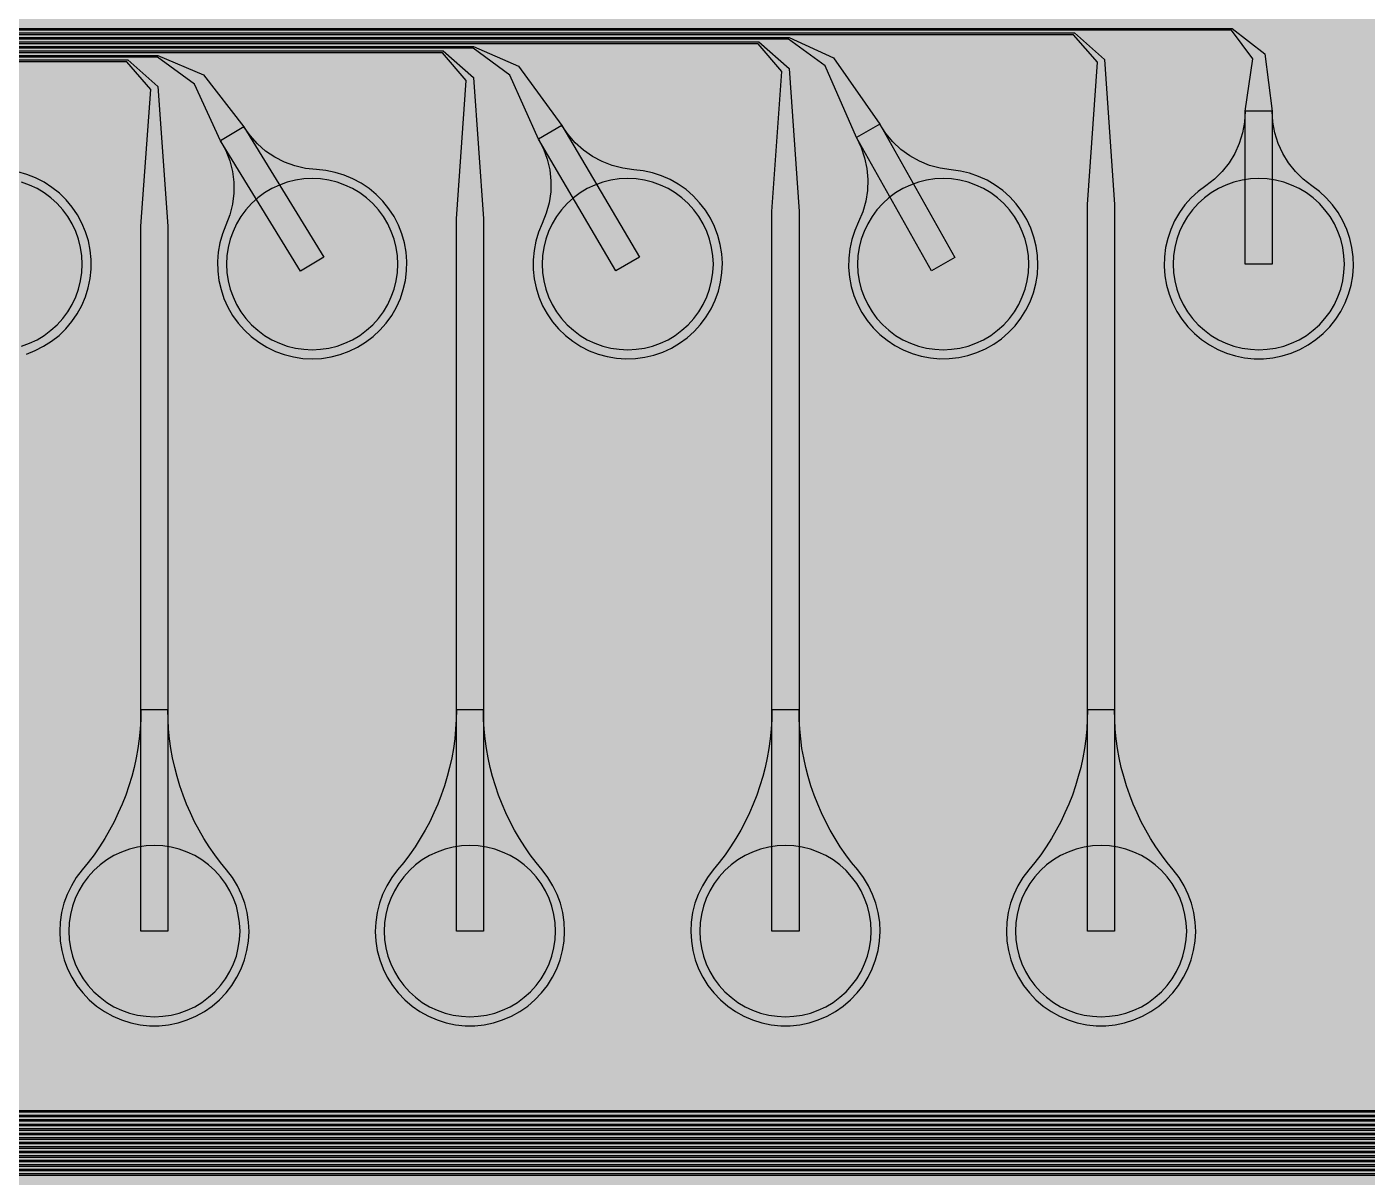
# Model space of a CAD drawing. Header units: metres. Extents: x -7220 to 10980, y -29667 to 1833.
# Drawn here: x -1174 to 313, y -19165 to -17889 of the extents above; entities that cross this region are included whole.
import ezdxf

# ---------------------------------------------------------------- set-up
doc = ezdxf.new("R2010")
doc.units = ezdxf.units.M
for name, color, linetype in [('Metal1', 4, 'CONTINUOUS'), ('Polyimide', 7, 'CONTINUOUS'), ('Polyimide_Negative', 5, 'CONTINUOUS')]:
    doc.layers.add(name, color=color, linetype=linetype)

msp = doc.modelspace()

# ---------------------------------------------------------------- hatches: boundary and pattern name
at = {"layer": 'Polyimide'}
msp.add_hatch(color=7, dxfattribs=at).paths.add_polyline_path([(4099.4, -13861.6), (4142.6, -14152.8), (4214.2, -14438.4), (4313.4, -14715.5), (4439.2, -14981.7), (4590.6, -15234.2), (4766, -15470.7), (4963.7, -15688.8), (5181.8, -15886.5), (5418.3, -16061.9), (5670.8, -16213.3), (5936.9, -16339.1), (6214.1, -16438.3), (6499.7, -16509.9), (6790.9, -16553.1), (7085, -16567.5), (9980.4, -16567.5), (10058.8, -16571.4), (10136.4, -16582.9), (10212.6, -16601.9), (10286.5, -16628.4), (10357.5, -16662), (10424.8, -16702.3), (10487.9, -16749.1), (10546.1, -16801.8), (10598.8, -16860), (10645.6, -16923), (10685.9, -16990.4), (10719.5, -17061.4), (10745.9, -17135.3), (10765, -17211.4), (10776.5, -17289.1), (10780.4, -17367.5), (10780.4, -21957.3), (10741.6, -22012.9), (10706, -22070.6), (10673.6, -22130.1), (10644.5, -22191.4), (10618.9, -22254.2), (10596.8, -22318.2), (10578.3, -22383.5), (10563.4, -22449.6), (10552.2, -22516.5), (10544.7, -22583.8), (10541, -22651.5), (10541, -22719.3), (10544.7, -22787), (10552.2, -22854.4), (10563.4, -22921.2), (10578.3, -22987.4), (10596.8, -23052.6), (10618.9, -23116.7), (10644.5, -23179.5), (10673.6, -23240.7), (10706, -23300.3), (10741.6, -23357.9), (10780.4, -23413.5), (10780.4, -28667.5), (10776.5, -28745.9), (10765, -28823.6), (10745.9, -28899.7), (10719.5, -28973.6), (10685.9, -29044.6), (10645.6, -29112), (10598.8, -29175), (10546.1, -29233.2), (10487.9, -29285.9), (10424.8, -29332.7), (10357.5, -29373), (10286.5, -29406.6), (10212.6, -29433.1), (10136.4, -29452.1), (10058.8, -29463.6), (9980.4, -29467.5), (-6219.6, -29467.5), (-6298, -29463.6), (-6375.7, -29452.1), (-6451.9, -29433.1), (-6525.8, -29406.6), (-6596.7, -29373), (-6664.1, -29332.7), (-6727.1, -29285.9), (-6785.3, -29233.2), (-6838, -29175), (-6884.8, -29112), (-6925.2, -29044.6), (-6958.7, -28973.6), (-6985.2, -28899.7), (-7004.3, -28823.6), (-7015.8, -28745.9), (-7019.6, -28667.5), (-7019.6, -23426.3), (-6979.4, -23370.1), (-6942.3, -23311.6), (-6908.7, -23251.2), (-6878.5, -23189), (-6851.8, -23125.1), (-6828.8, -23059.9), (-6809.5, -22993.4), (-6794, -22926), (-6782.4, -22857.8), (-6774.6, -22789.1), (-6770.7, -22720), (-6770.7, -22650.8), (-6774.6, -22581.8), (-6782.4, -22513), (-6794, -22444.8), (-6809.5, -22377.4), (-6828.8, -22311), (-6851.8, -22245.7), (-6878.5, -22181.9), (-6908.7, -22119.7), (-6942.3, -22059.2), (-6979.4, -22000.8), (-7019.6, -21944.5), (-7019.6, -17367.5), (-7015.8, -17289.1), (-7004.3, -17211.4), (-6985.2, -17135.3), (-6958.7, -17061.4), (-6925.2, -16990.4), (-6884.8, -16923), (-6838, -16860), (-6785.3, -16801.8), (-6727.1, -16749.1), (-6664.1, -16702.3), (-6596.7, -16662), (-6525.8, -16628.4), (-6451.9, -16601.9), (-6375.7, -16582.9), (-6298, -16571.4), (-6219.6, -16567.5), (-3314, -16567.5), (-3019.9, -16553.1), (-2728.7, -16509.9), (-2443.1, -16438.3), (-2165.9, -16339.1), (-1899.8, -16213.3), (-1647.3, -16061.9), (-1410.8, -15886.5), (-1192.7, -15688.8), (-995, -15470.7), (-819.6, -15234.2), (-668.2, -14981.7), (-542.4, -14715.5), (-443.2, -14438.4), (-371.6, -14152.8), (-328.4, -13861.6), (-314, -13567.5), (-314, -13373.5), (-317.5, -13328.1), (-327.7, -13283.8), (-344.6, -13241.5), (-367.6, -13202.3), (-396.4, -13167), (-430.1, -13136.5), (-468, -13111.4), (-509.3, -13092.3), (-509.3, -13092.3), (-578.2, -13061.3), (-642.2, -13021.2), (-700.3, -12973), (-751.3, -12917.3), (-794.4, -12855.3), (-828.7, -12788.1), (-853.7, -12716.8), (-868.9, -12642.8), (-874, -12567.5), (-868.9, -12492.2), (-853.7, -12418.2), (-828.7, -12346.9), (-794.4, -12279.7), (-751.3, -12217.7), (-700.3, -12162), (-642.2, -12113.8), (-578.2, -12073.7), (-509.3, -12042.7), (-509.3, -12042.7), (-468, -12023.6), (-430.1, -11998.5), (-396.4, -11968), (-367.6, -11932.7), (-344.6, -11893.5), (-327.7, -11851.2), (-317.5, -11806.9), (-314, -11761.5), (-314, -11074.3), (-317.5, -11028.9), (-327.7, -10984.6), (-344.6, -10942.4), (-367.6, -10903.1), (-396.4, -10867.8), (-430.1, -10837.3), (-468, -10812.2), (-509.3, -10793.2), (-509.3, -10793.2), (-578.2, -10762.1), (-642.2, -10722.1), (-700.3, -10673.8), (-751.3, -10618.1), (-794.4, -10556.1), (-828.7, -10488.9), (-853.7, -10417.6), (-868.9, -10343.7), (-874, -10268.3), (-868.9, -10193), (-853.7, -10119), (-828.7, -10047.8), (-794.4, -9980.5), (-751.3, -9918.5), (-700.3, -9862.9), (-642.2, -9814.6), (-578.2, -9774.6), (-509.3, -9743.5), (-509.3, -9743.5), (-468, -9724.5), (-430.1, -9699.4), (-396.4, -9668.8), (-367.6, -9633.5), (-344.6, -9594.3), (-327.7, -9552), (-317.5, -9507.7), (-314, -9462.4), (-314, -8775.1), (-317.5, -8729.8), (-327.7, -8685.5), (-344.6, -8643.2), (-367.6, -8604), (-396.4, -8568.7), (-430.1, -8538.1), (-468, -8513), (-509.3, -8494), (-509.3, -8494), (-578.2, -8462.9), (-642.2, -8422.9), (-700.3, -8374.6), (-751.3, -8319), (-794.4, -8257), (-828.7, -8189.7), (-853.7, -8118.5), (-868.9, -8044.5), (-874, -7969.2), (-868.9, -7893.8), (-853.7, -7819.9), (-828.7, -7748.6), (-794.4, -7681.4), (-751.3, -7619.4), (-700.3, -7563.7), (-642.2, -7515.4), (-578.2, -7475.4), (-509.3, -7444.3), (-509.3, -7444.3), (-468, -7425.3), (-430.1, -7400.2), (-396.4, -7369.7), (-367.6, -7334.4), (-344.6, -7295.1), (-327.7, -7252.9), (-317.5, -7208.6), (-314, -7163.2), (-314, -6476), (-317.5, -6430.6), (-327.7, -6386.3), (-344.6, -6344), (-367.6, -6304.8), (-396.4, -6269.5), (-430.1, -6239), (-468, -6213.9), (-509.3, -6194.8), (-509.3, -6194.8), (-578.2, -6163.8), (-642.2, -6123.7), (-700.3, -6075.5), (-751.3, -6019.8), (-794.4, -5957.8), (-828.7, -5890.6), (-853.7, -5819.3), (-868.9, -5745.3), (-874, -5670), (-868.9, -5594.7), (-853.7, -5520.7), (-828.7, -5449.4), (-794.4, -5382.2), (-751.3, -5320.2), (-700.3, -5264.5), (-642.2, -5216.3), (-578.2, -5176.2), (-509.3, -5145.2), (-509.3, -5145.2), (-468, -5126.1), (-430.1, -5101), (-396.4, -5070.5), (-367.6, -5035.2), (-344.6, -4996), (-327.7, -4953.7), (-317.5, -4909.4), (-314, -4864), (-314, 380), (-314, 1532.5), (-269, 1532.5), (-268.8, 1525.6), (-268.1, 1518.8), (-267, 1512), (-265.4, 1505.3), (-263.4, 1498.7), (-261, 1492.3), (-258.2, 1486.1), (-254.9, 1480), (-251.3, 1474.2), (-247.3, 1468.6), (-242.9, 1463.3), (-238.2, 1458.3), (-233.2, 1453.6), (-227.9, 1449.2), (-222.3, 1445.2), (-216.5, 1441.6), (-210.4, 1438.3), (-204.2, 1435.5), (-197.8, 1433.1), (-191.2, 1431.1), (-184.5, 1429.5), (-177.7, 1428.4), (-170.9, 1427.7), (-164, 1427.5), (-157.1, 1427.7), (-150.3, 1428.4), (-143.5, 1429.5), (-136.8, 1431.1), (-130.2, 1433.1), (-123.8, 1435.5), (-117.6, 1438.3), (-111.5, 1441.6), (-105.7, 1445.2), (-100.1, 1449.2), (-94.8, 1453.6), (-89.8, 1458.3), (-85.1, 1463.3), (-80.7, 1468.6), (-76.7, 1474.2), (-73.1, 1480), (-69.8, 1486.1), (-67, 1492.3), (-64.6, 1498.7), (-62.6, 1505.3), (-61, 1512), (-59.9, 1518.8), (-59.2, 1525.6), (-59, 1532.5), (1786, 1532.5), (3835, 1532.5), (3835.2, 1539), (3835.9, 1545.6), (3836.9, 1552), (3838.4, 1558.4), (3840.3, 1564.6), (3842.6, 1570.8), (3845.3, 1576.7), (3848.4, 1582.5), (3851.9, 1588.1), (3855.7, 1593.4), (3859.8, 1598.4), (3864.3, 1603.2), (3869.1, 1607.7), (3874.1, 1611.8), (3879.4, 1615.6), (3885, 1619.1), (3890.8, 1622.2), (3896.7, 1624.9), (3902.9, 1627.2), (3909.1, 1629.1), (3915.5, 1630.6), (3921.9, 1631.6), (3928.5, 1632.3), (3935, 1632.5), (3941.5, 1632.3), (3948.1, 1631.6), (3954.5, 1630.6), (3960.9, 1629.1), (3967.1, 1627.2), (3973.3, 1624.9), (3979.2, 1622.2), (3985, 1619.1), (3990.6, 1615.6), (3995.9, 1611.8), (4000.9, 1607.7), (4005.7, 1603.2), (4010.2, 1598.4), (4014.3, 1593.4), (4018.1, 1588.1), (4021.6, 1582.5), (4024.7, 1576.7), (4027.4, 1570.8), (4029.7, 1564.6), (4031.6, 1558.4), (4033.1, 1552), (4034.1, 1545.6), (4034.8, 1539), (4035, 1532.5), (4085, 1532.5), (4085, 380), (4085, 330), (4085, -4864), (4088.5, -4909.4), (4098.7, -4953.7), (4115.6, -4996), (4138.6, -5035.2), (4167.4, -5070.5), (4201.1, -5101), (4239, -5126.1), (4280.3, -5145.2), (4280.3, -5145.2), (4349.2, -5176.2), (4413.2, -5216.3), (4471.3, -5264.5), (4522.3, -5320.2), (4565.4, -5382.2), (4599.7, -5449.4), (4624.7, -5520.7), (4639.9, -5594.7), (4645, -5670), (4639.9, -5745.3), (4624.7, -5819.3), (4599.7, -5890.6), (4565.4, -5957.8), (4522.3, -6019.8), (4471.3, -6075.5), (4413.2, -6123.7), (4349.2, -6163.8), (4280.3, -6194.8), (4239, -6213.9), (4201.1, -6239), (4167.4, -6269.5), (4138.6, -6304.8), (4115.6, -6344), (4098.7, -6386.3), (4088.5, -6430.6), (4085, -6476), (4085, -13567.5), (4099.4, -13861.6)])

# ---------------------------------------------------------------- linework, layer by layer
at = {"layer": 'Metal1'}
for points in [[(-5888.1, -19217.9), (-5888.1, -17921.6), (-5857.5, -17891), (163.3, -17891), (199.6, -17919.2), (207.9, -17982.8), (207.9, -18152.5), (177.9, -18152.5), (177.9, -17982.8), (186.1, -17924.8), (162.5, -17893), (-5856.7, -17893), (-5886.1, -17922.4), (-5886.1, -19217.1)], [(-5883.1, -19212.9), (-5883.1, -17926.6), (-5852.5, -17896), (-11.7, -17896), (21.8, -17925.4), (32.9, -18086.2), (32.9, -18892.5), (2.9, -18892.5), (2.9, -18086.2), (13.9, -17928.6), (-12.5, -17898), (-5851.7, -17898), (-5881.1, -17927.4), (-5881.1, -19212.1)], [(-5878.1, -19207.9), (-5878.1, -17931.6), (-5847.5, -17901), (-328.1, -17901), (-279, -17923.6), (-227.4, -17997.3), (-144.1, -18145.1), (-170.2, -18159.9), (-253.5, -18012), (-288.2, -17932.6), (-328.6, -17903), (-5846.7, -17903), (-5876.1, -17932.4), (-5876.1, -19207.1)], [(-5873.1, -19202.9), (-5873.1, -17936.6), (-5842.5, -17906), (-361.7, -17906), (-328.1, -17935.4), (-317.1, -18094.2), (-317.1, -18892.5), (-347.1, -18892.5), (-347.1, -18094.2), (-336.1, -17938.6), (-362.5, -17908), (-5841.7, -17908), (-5871.1, -17937.4), (-5871.1, -19202.1)], [(-5868.1, -19197.9), (-5868.1, -17941.6), (-5837.5, -17911), (-678.1, -17911), (-628.4, -17933), (-580.1, -17998.6), (-494.2, -18144.9), (-520.1, -18160.1), (-606, -18013.8), (-637.9, -17942.7), (-678.6, -17913), (-5836.7, -17913), (-5866.1, -17942.4), (-5866.1, -19197.1)], [(-5863.1, -19192.9), (-5863.1, -17946.6), (-5832.5, -17916), (-711.7, -17916), (-678.1, -17945.3), (-667.1, -18102.2), (-667.1, -18892.5), (-697.1, -18892.5), (-697.1, -18102.2), (-686.1, -17948.7), (-712.5, -17918), (-5831.7, -17918), (-5861.1, -17947.4), (-5861.1, -19192.1)], [(-5858.1, -19187.9), (-5858.1, -17951.6), (-5827.5, -17921), (-1028.1, -17921), (-977.7, -17942.4), (-933, -18000), (-844.3, -18144.7), (-869.9, -18160.3), (-958.6, -18015.6), (-987.7, -17952.8), (-1028.6, -17923), (-5826.7, -17923), (-5856.1, -17952.4), (-5856.1, -19187.1)], [(-5853.1, -19182.9), (-5853.1, -17956.6), (-5822.5, -17926), (-1061.7, -17926), (-1028.1, -17955.3), (-1017.1, -18110.2), (-1017.1, -18892.5), (-1047.1, -18892.5), (-1047.1, -18110.2), (-1036.2, -17958.7), (-1062.5, -17928), (-5821.7, -17928), (-5851.1, -17957.4), (-5851.1, -19182.1)], [(-1174.1, -18252.2), (-1164.3, -18248.4), (-1155, -18243.6), (-1146.2, -18238), (-1137.9, -18231.5), (-1130.4, -18224.2), (-1123.6, -18216.2), (-1117.7, -18207.6), (-1112.7, -18198.4), (-1108.6, -18188.7), (-1105.5, -18178.7), (-1103.3, -18168.5), (-1102.3, -18158), (-1102.2, -18147.5), (-1103.3, -18137.1), (-1105.3, -18126.8), (-1108.4, -18116.8), (-1112.4, -18107.2), (-1117.4, -18097.9), (-1123.3, -18089.3), (-1130, -18081.2), (-1137.5, -18073.9), (-1145.7, -18067.3), (-1154.5, -18061.6), (-1163.8, -18056.9), (-1173.5, -18053), (-1183.6, -18050.2)], [(583.3, -19103.5), (-5712.5, -19103.5)], [(-5711.7, -19101.5), (582.5, -19101.5)], [(578.3, -19098.5), (-5707.5, -19098.5)], [(-5706.7, -19096.5), (577.5, -19096.5)], [(573.3, -19093.5), (-5702.5, -19093.5)], [(-5701.7, -19091.5), (572.5, -19091.5)], [(598.3, -19118.5), (-5727.5, -19118.5)], [(-5726.7, -19116.5), (597.5, -19116.5)], [(593.3, -19113.5), (-5722.5, -19113.5)], [(-5721.7, -19111.5), (592.5, -19111.5)], [(588.3, -19108.5), (-5717.5, -19108.5)], [(-5716.7, -19106.5), (587.5, -19106.5)], [(613.3, -19133.5), (-5742.5, -19133.5)], [(-5741.7, -19131.5), (612.5, -19131.5)], [(608.3, -19128.5), (-5737.5, -19128.5)], [(-5736.7, -19126.5), (607.5, -19126.5)], [(603.3, -19123.5), (-5732.5, -19123.5)], [(-5731.7, -19121.5), (602.5, -19121.5)], [(628.3, -19148.5), (-5757.5, -19148.5)], [(-5756.7, -19146.5), (627.5, -19146.5)], [(623.3, -19143.5), (-5752.5, -19143.5)], [(-5751.7, -19141.5), (622.5, -19141.5)], [(618.3, -19138.5), (-5747.5, -19138.5)], [(-5746.7, -19136.5), (617.5, -19136.5)], [(643.3, -19163.5), (-5772.5, -19163.5)], [(-5771.7, -19161.5), (642.5, -19161.5)], [(638.3, -19158.5), (-5767.5, -19158.5)], [(-5766.7, -19156.5), (637.5, -19156.5)], [(633.3, -19153.5), (-5762.5, -19153.5)], [(-5761.7, -19151.5), (632.5, -19151.5)]]:
    msp.add_lwpolyline(points, dxfattribs=at)
for points in [[(177.9, -17982.8), (177.1, -17995), (174.9, -18006.9), (171.3, -18018.6), (166.2, -18029.6), (159.9, -18040), (152.3, -18049.6), (143.6, -18058.1), (134, -18065.6), (125.6, -18071.9), (117.9, -18079), (110.9, -18086.8), (104.8, -18095.3), (99.5, -18104.4), (95.2, -18113.9), (91.9, -18123.9), (89.5, -18134.1), (88.2, -18144.5), (87.9, -18154.9), (88.7, -18165.4), (90.5, -18175.7), (93.3, -18185.8), (97.1, -18195.6), (101.9, -18204.9), (107.6, -18213.7), (114.1, -18221.9), (121.4, -18229.4), (129.4, -18236.2), (138.1, -18242.1), (147.3, -18247.1), (156.9, -18251.2), (166.9, -18254.2), (177.2, -18256.3), (187.6, -18257.4), (198.1, -18257.4), (208.5, -18256.3), (218.8, -18254.2), (228.8, -18251.2), (238.5, -18247.1), (247.7, -18242.1), (256.3, -18236.2), (264.4, -18229.4), (271.7, -18221.9), (278.2, -18213.7), (283.9, -18204.9), (288.6, -18195.6), (292.5, -18185.8), (295.3, -18175.7), (297.1, -18165.4), (297.8, -18154.9), (297.6, -18144.5), (296.2, -18134.1), (293.9, -18123.9), (290.5, -18113.9), (286.2, -18104.4), (280.9, -18095.3), (274.8, -18086.8), (267.8, -18079), (260.1, -18071.9), (251.8, -18065.6), (242.1, -18058.1), (233.5, -18049.6), (225.9, -18040), (219.5, -18029.6), (214.5, -18018.6), (210.8, -18006.9), (208.6, -17995), (207.9, -17982.8), (177.9, -17982.8)], [(-958.6, -18015.6), (-952.8, -18026.4), (-948.5, -18037.8), (-945.5, -18049.6), (-944, -18061.7), (-944, -18073.8), (-945.5, -18085.9), (-948.4, -18097.8), (-952.8, -18109.2), (-956.6, -18118.9), (-959.5, -18129), (-961.3, -18139.3), (-962.1, -18149.7), (-961.8, -18160.2), (-960.5, -18170.6), (-958.2, -18180.8), (-954.9, -18190.8), (-950.6, -18200.3), (-945.4, -18209.4), (-939.2, -18217.9), (-932.3, -18225.8), (-924.6, -18232.9), (-916.3, -18239.2), (-907.3, -18244.7), (-897.9, -18249.3), (-888.1, -18252.8), (-877.9, -18255.4), (-867.5, -18257), (-857.1, -18257.5), (-846.6, -18257), (-836.2, -18255.4), (-826.1, -18252.8), (-816.2, -18249.2), (-806.8, -18244.7), (-797.9, -18239.2), (-789.5, -18232.8), (-781.9, -18225.7), (-774.9, -18217.8), (-768.8, -18209.3), (-763.6, -18200.2), (-759.3, -18190.7), (-756, -18180.7), (-753.7, -18170.5), (-752.4, -18160.1), (-752.2, -18149.6), (-753, -18139.2), (-754.8, -18128.9), (-757.7, -18118.8), (-761.5, -18109.1), (-766.3, -18099.7), (-772.1, -18091), (-778.6, -18082.8), (-786, -18075.3), (-794, -18068.6), (-802.7, -18062.7), (-811.9, -18057.7), (-821.6, -18053.7), (-831.6, -18050.7), (-841.9, -18048.6), (-852.3, -18047.6), (-864.4, -18046.3), (-876.3, -18043.5), (-887.7, -18039.4), (-898.6, -18033.8), (-908.7, -18027), (-917.9, -18019), (-926, -18009.9), (-933, -18000), (-958.6, -18015.6)], [(-606, -18013.8), (-600.5, -18024.6), (-596.3, -18036.1), (-593.6, -18047.9), (-592.3, -18060.1), (-592.5, -18072.2), (-594.2, -18084.3), (-597.4, -18096.1), (-601.9, -18107.4), (-606, -18117), (-609, -18127.1), (-611, -18137.4), (-612, -18147.8), (-612, -18158.3), (-610.9, -18168.7), (-608.7, -18178.9), (-605.6, -18188.9), (-601.5, -18198.6), (-596.4, -18207.8), (-590.5, -18216.4), (-583.7, -18224.4), (-576.1, -18231.6), (-567.9, -18238.1), (-559.1, -18243.8), (-549.7, -18248.5), (-539.9, -18252.2), (-529.8, -18255), (-519.5, -18256.8), (-509, -18257.5), (-498.6, -18257.2), (-488.2, -18255.8), (-478, -18253.4), (-468.1, -18250), (-458.5, -18245.6), (-449.5, -18240.3), (-441, -18234.1), (-433.2, -18227.1), (-426.2, -18219.4), (-419.9, -18211), (-414.5, -18202), (-410, -18192.5), (-406.5, -18182.6), (-404, -18172.5), (-402.6, -18162.1), (-402.1, -18151.6), (-402.7, -18141.1), (-404.4, -18130.8), (-407.1, -18120.7), (-410.7, -18110.9), (-415.4, -18101.5), (-420.9, -18092.6), (-427.3, -18084.3), (-434.5, -18076.6), (-442.4, -18069.8), (-451, -18063.8), (-460.1, -18058.6), (-469.7, -18054.4), (-479.7, -18051.1), (-489.9, -18048.9), (-500.3, -18047.7), (-512.4, -18046.2), (-524.2, -18043.2), (-535.6, -18038.8), (-546.3, -18033.1), (-556.3, -18026.1), (-565.3, -18017.9), (-573.3, -18008.7), (-580.1, -17998.6), (-606, -18013.8)], [(-253.5, -18012), (-248.2, -18023), (-244.3, -18034.5), (-241.7, -18046.4), (-240.7, -18058.6), (-241.1, -18070.7), (-243, -18082.8), (-246.4, -18094.5), (-251.1, -18105.7), (-255.3, -18115.3), (-258.5, -18125.3), (-260.7, -18135.5), (-261.9, -18145.9), (-262.1, -18156.4), (-261.1, -18166.9), (-259.2, -18177.2), (-256.2, -18187.2), (-252.3, -18196.9), (-247.4, -18206.2), (-241.6, -18214.9), (-234.9, -18223), (-227.5, -18230.4), (-219.4, -18237), (-210.7, -18242.8), (-201.4, -18247.7), (-191.7, -18251.7), (-181.6, -18254.6), (-171.3, -18256.5), (-160.9, -18257.4), (-150.4, -18257.3), (-140, -18256.1), (-129.8, -18253.9), (-119.8, -18250.6), (-110.2, -18246.4), (-101.1, -18241.3), (-92.5, -18235.2), (-84.6, -18228.4), (-77.4, -18220.8), (-71, -18212.5), (-65.4, -18203.6), (-60.8, -18194.2), (-57.1, -18184.4), (-54.4, -18174.3), (-52.7, -18163.9), (-52.1, -18153.5), (-52.6, -18143), (-54, -18132.6), (-56.5, -18122.4), (-60, -18112.6), (-64.5, -18103.1), (-69.9, -18094.1), (-76.1, -18085.7), (-83.2, -18077.9), (-91, -18070.9), (-99.5, -18064.8), (-108.5, -18059.4), (-118, -18055.1), (-127.9, -18051.6), (-138.1, -18049.2), (-148.5, -18047.9), (-160.6, -18046.1), (-172.3, -18042.9), (-183.6, -18038.3), (-194.2, -18032.4), (-204.1, -18025.2), (-213, -18016.9), (-220.8, -18007.5), (-227.4, -17997.3), (-253.5, -18012)], [(-1047.1, -18646.9), (-1047.3, -18657.7), (-1048, -18668.4), (-1049, -18679.1), (-1050.5, -18689.7), (-1052.3, -18700.3), (-1054.6, -18710.8), (-1057.3, -18721.1), (-1060.4, -18731.4), (-1063.9, -18741.6), (-1067.8, -18751.6), (-1072.1, -18761.4), (-1076.7, -18771.1), (-1081.8, -18780.6), (-1087.2, -18789.9), (-1092.9, -18798.9), (-1099, -18807.7), (-1105.5, -18816.3), (-1112.3, -18824.6), (-1118.7, -18833.1), (-1124.2, -18842.1), (-1128.9, -18851.7), (-1132.5, -18861.6), (-1135.1, -18871.9), (-1136.6, -18882.4), (-1137.1, -18893), (-1136.5, -18903.6), (-1134.9, -18914.1), (-1132.2, -18924.3), (-1128.5, -18934.2), (-1123.8, -18943.7), (-1118.1, -18952.7), (-1111.6, -18961.1), (-1104.3, -18968.8), (-1096.2, -18975.7), (-1087.5, -18981.7), (-1078.2, -18986.8), (-1068.5, -18991), (-1058.4, -18994.2), (-1048, -18996.3), (-1037.4, -18997.4), (-1026.8, -18997.4), (-1016.3, -18996.3), (-1005.9, -18994.2), (-995.8, -18991), (-986, -18986.8), (-976.7, -18981.7), (-968, -18975.7), (-960, -18968.8), (-952.6, -18961.1), (-946.1, -18952.7), (-940.5, -18943.7), (-935.8, -18934.2), (-932.1, -18924.3), (-929.4, -18914.1), (-927.7, -18903.6), (-927.1, -18893), (-927.6, -18882.4), (-929.2, -18871.9), (-931.8, -18861.6), (-935.4, -18851.7), (-940, -18842.1), (-945.6, -18833.1), (-952, -18824.6), (-958.8, -18816.3), (-965.2, -18807.7), (-971.3, -18798.9), (-977.1, -18789.9), (-982.5, -18780.6), (-987.5, -18771.1), (-992.2, -18761.4), (-996.4, -18751.6), (-1000.3, -18741.6), (-1003.8, -18731.4), (-1006.9, -18721.1), (-1009.6, -18710.8), (-1011.9, -18700.3), (-1013.8, -18689.7), (-1015.2, -18679.1), (-1016.3, -18668.4), (-1016.9, -18657.7), (-1017.1, -18646.9), (-1047.1, -18646.9)], [(-697.1, -18646.9), (-697.3, -18657.7), (-698, -18668.4), (-699, -18679.1), (-700.5, -18689.7), (-702.3, -18700.3), (-704.6, -18710.8), (-707.3, -18721.1), (-710.4, -18731.4), (-713.9, -18741.6), (-717.8, -18751.6), (-722.1, -18761.4), (-726.7, -18771.1), (-731.8, -18780.6), (-737.2, -18789.9), (-742.9, -18798.9), (-749, -18807.7), (-755.5, -18816.3), (-762.3, -18824.6), (-768.7, -18833.1), (-774.2, -18842.1), (-778.9, -18851.7), (-782.5, -18861.6), (-785.1, -18871.9), (-786.6, -18882.4), (-787.1, -18893), (-786.5, -18903.6), (-784.9, -18914.1), (-782.2, -18924.3), (-778.5, -18934.2), (-773.8, -18943.7), (-768.1, -18952.7), (-761.6, -18961.1), (-754.3, -18968.8), (-746.2, -18975.7), (-737.5, -18981.7), (-728.2, -18986.8), (-718.5, -18991), (-708.4, -18994.2), (-698, -18996.3), (-687.4, -18997.4), (-676.8, -18997.4), (-666.3, -18996.3), (-655.9, -18994.2), (-645.8, -18991), (-636, -18986.8), (-626.7, -18981.7), (-618, -18975.7), (-610, -18968.8), (-602.6, -18961.1), (-596.1, -18952.7), (-590.5, -18943.7), (-585.8, -18934.2), (-582.1, -18924.3), (-579.4, -18914.1), (-577.7, -18903.6), (-577.1, -18893), (-577.6, -18882.4), (-579.2, -18871.9), (-581.8, -18861.6), (-585.4, -18851.7), (-590, -18842.1), (-595.6, -18833.1), (-602, -18824.6), (-608.8, -18816.3), (-615.2, -18807.7), (-621.3, -18798.9), (-627.1, -18789.9), (-632.5, -18780.6), (-637.5, -18771.1), (-642.2, -18761.4), (-646.4, -18751.6), (-650.3, -18741.6), (-653.8, -18731.4), (-656.9, -18721.1), (-659.6, -18710.8), (-661.9, -18700.3), (-663.8, -18689.7), (-665.2, -18679.1), (-666.3, -18668.4), (-666.9, -18657.7), (-667.1, -18646.9), (-697.1, -18646.9)], [(-347.1, -18646.9), (-347.3, -18657.7), (-348, -18668.4), (-349, -18679.1), (-350.5, -18689.7), (-352.3, -18700.3), (-354.6, -18710.8), (-357.3, -18721.1), (-360.4, -18731.4), (-363.9, -18741.6), (-367.8, -18751.6), (-372.1, -18761.4), (-376.7, -18771.1), (-381.8, -18780.6), (-387.2, -18789.9), (-392.9, -18798.9), (-399, -18807.7), (-405.5, -18816.3), (-412.3, -18824.6), (-418.7, -18833.1), (-424.2, -18842.1), (-428.9, -18851.7), (-432.5, -18861.6), (-435.1, -18871.9), (-436.6, -18882.4), (-437.1, -18893), (-436.5, -18903.6), (-434.9, -18914.1), (-432.2, -18924.3), (-428.5, -18934.2), (-423.8, -18943.7), (-418.1, -18952.7), (-411.6, -18961.1), (-404.3, -18968.8), (-396.2, -18975.7), (-387.5, -18981.7), (-378.2, -18986.8), (-368.5, -18991), (-358.4, -18994.2), (-348, -18996.3), (-337.4, -18997.4), (-326.8, -18997.4), (-316.3, -18996.3), (-305.9, -18994.2), (-295.8, -18991), (-286, -18986.8), (-276.7, -18981.7), (-268, -18975.7), (-260, -18968.8), (-252.6, -18961.1), (-246.1, -18952.7), (-240.5, -18943.7), (-235.8, -18934.2), (-232.1, -18924.3), (-229.4, -18914.1), (-227.7, -18903.6), (-227.1, -18893), (-227.6, -18882.4), (-229.2, -18871.9), (-231.8, -18861.6), (-235.4, -18851.7), (-240, -18842.1), (-245.6, -18833.1), (-252, -18824.6), (-258.8, -18816.3), (-265.2, -18807.7), (-271.3, -18798.9), (-277.1, -18789.9), (-282.5, -18780.6), (-287.5, -18771.1), (-292.2, -18761.4), (-296.4, -18751.6), (-300.3, -18741.6), (-303.8, -18731.4), (-306.9, -18721.1), (-309.6, -18710.8), (-311.9, -18700.3), (-313.8, -18689.7), (-315.2, -18679.1), (-316.3, -18668.4), (-316.9, -18657.7), (-317.1, -18646.9), (-347.1, -18646.9)], [(2.9, -18646.9), (2.7, -18657.7), (2, -18668.4), (1, -18679.1), (-0.5, -18689.7), (-2.3, -18700.3), (-4.6, -18710.8), (-7.3, -18721.1), (-10.4, -18731.4), (-13.9, -18741.6), (-17.8, -18751.6), (-22.1, -18761.4), (-26.7, -18771.1), (-31.8, -18780.6), (-37.2, -18789.9), (-42.9, -18798.9), (-49, -18807.7), (-55.5, -18816.3), (-62.3, -18824.6), (-68.7, -18833.1), (-74.2, -18842.1), (-78.9, -18851.7), (-82.5, -18861.6), (-85.1, -18871.9), (-86.6, -18882.4), (-87.1, -18893), (-86.5, -18903.6), (-84.9, -18914.1), (-82.2, -18924.3), (-78.5, -18934.2), (-73.8, -18943.7), (-68.1, -18952.7), (-61.6, -18961.1), (-54.3, -18968.8), (-46.2, -18975.7), (-37.5, -18981.7), (-28.2, -18986.8), (-18.5, -18991), (-8.4, -18994.2), (2, -18996.3), (12.6, -18997.4), (23.2, -18997.4), (33.7, -18996.3), (44.1, -18994.2), (54.2, -18991), (64, -18986.8), (73.3, -18981.7), (82, -18975.7), (90, -18968.8), (97.4, -18961.1), (103.9, -18952.7), (109.5, -18943.7), (114.2, -18934.2), (117.9, -18924.3), (120.6, -18914.1), (122.3, -18903.6), (122.9, -18893), (122.4, -18882.4), (120.8, -18871.9), (118.2, -18861.6), (114.6, -18851.7), (110, -18842.1), (104.4, -18833.1), (98, -18824.6), (91.2, -18816.3), (84.8, -18807.7), (78.7, -18798.9), (72.9, -18789.9), (67.5, -18780.6), (62.5, -18771.1), (57.8, -18761.4), (53.6, -18751.6), (49.7, -18741.6), (46.2, -18731.4), (43.1, -18721.1), (40.4, -18710.8), (38.1, -18700.3), (36.2, -18689.7), (34.8, -18679.1), (33.7, -18668.4), (33.1, -18657.7), (32.9, -18646.9), (2.9, -18646.9)]]:
    msp.add_lwpolyline(points, close=True, dxfattribs=at)
at = {"layer": 'Polyimide_Negative'}
msp.add_lwpolyline([(-1179.5, -18243.4), (-1170.8, -18240.3), (-1162.3, -18236.3), (-1154.3, -18231.5), (-1146.9, -18225.9), (-1139.9, -18219.7), (-1133.7, -18212.8), (-1128.1, -18205.3), (-1123.3, -18197.3), (-1119.4, -18188.9), (-1116.2, -18180.1), (-1114, -18171), (-1112.6, -18161.8), (-1112.1, -18152.5), (-1112.1, -18152.5), (-1112.6, -18143.2), (-1114, -18134), (-1116.2, -18124.9), (-1119.4, -18116.1), (-1123.3, -18107.7), (-1128.1, -18099.7), (-1133.7, -18092.2), (-1139.9, -18085.3), (-1146.9, -18079.1), (-1154.3, -18073.5), (-1162.3, -18068.7), (-1170.8, -18064.7), (-1179.5, -18061.6)], dxfattribs=at)
for points in [[(-762.1, -18152.5), (-762.6, -18143.2), (-764, -18134), (-766.2, -18124.9), (-769.4, -18116.1), (-773.3, -18107.7), (-778.1, -18099.7), (-783.7, -18092.2), (-789.9, -18085.3), (-796.9, -18079.1), (-804.3, -18073.5), (-812.3, -18068.7), (-820.8, -18064.7), (-829.5, -18061.6), (-838.6, -18059.3), (-847.8, -18058), (-857.1, -18057.5), (-866.4, -18058), (-875.7, -18059.3), (-884.7, -18061.6), (-893.5, -18064.7), (-901.9, -18068.7), (-909.9, -18073.5), (-917.4, -18079.1), (-924.3, -18085.3), (-930.6, -18092.2), (-936.1, -18099.7), (-940.9, -18107.7), (-944.9, -18116.1), (-948, -18124.9), (-950.3, -18134), (-951.7, -18143.2), (-952.1, -18152.5), (-951.7, -18161.8), (-950.3, -18171), (-948, -18180.1), (-944.9, -18188.9), (-940.9, -18197.3), (-936.1, -18205.3), (-930.6, -18212.8), (-924.3, -18219.7), (-917.4, -18225.9), (-909.9, -18231.5), (-901.9, -18236.3), (-893.5, -18240.3), (-884.7, -18243.4), (-875.7, -18245.7), (-866.4, -18247), (-857.1, -18247.5), (-847.8, -18247), (-838.6, -18245.7), (-829.5, -18243.4), (-820.8, -18240.3), (-812.3, -18236.3), (-804.3, -18231.5), (-796.9, -18225.9), (-789.9, -18219.7), (-783.7, -18212.8), (-778.1, -18205.3), (-773.3, -18197.3), (-769.4, -18188.9), (-766.2, -18180.1), (-764, -18171), (-762.6, -18161.8), (-762.1, -18152.5)], [(-412.1, -18152.5), (-412.6, -18143.2), (-414, -18134), (-416.2, -18124.9), (-419.4, -18116.1), (-423.3, -18107.7), (-428.1, -18099.7), (-433.7, -18092.2), (-439.9, -18085.3), (-446.9, -18079.1), (-454.3, -18073.5), (-462.3, -18068.7), (-470.8, -18064.7), (-479.5, -18061.6), (-488.6, -18059.3), (-497.8, -18058), (-507.1, -18057.5), (-516.4, -18058), (-525.7, -18059.3), (-534.7, -18061.6), (-543.5, -18064.7), (-551.9, -18068.7), (-559.9, -18073.5), (-567.4, -18079.1), (-574.3, -18085.3), (-580.6, -18092.2), (-586.1, -18099.7), (-590.9, -18107.7), (-594.9, -18116.1), (-598, -18124.9), (-600.3, -18134), (-601.7, -18143.2), (-602.1, -18152.5), (-601.7, -18161.8), (-600.3, -18171), (-598, -18180.1), (-594.9, -18188.9), (-590.9, -18197.3), (-586.1, -18205.3), (-580.6, -18212.8), (-574.3, -18219.7), (-567.4, -18225.9), (-559.9, -18231.5), (-551.9, -18236.3), (-543.5, -18240.3), (-534.7, -18243.4), (-525.7, -18245.7), (-516.4, -18247), (-507.1, -18247.5), (-497.8, -18247), (-488.6, -18245.7), (-479.5, -18243.4), (-470.8, -18240.3), (-462.3, -18236.3), (-454.3, -18231.5), (-446.9, -18225.9), (-439.9, -18219.7), (-433.7, -18212.8), (-428.1, -18205.3), (-423.3, -18197.3), (-419.4, -18188.9), (-416.2, -18180.1), (-414, -18171), (-412.6, -18161.8), (-412.1, -18152.5)], [(-62.1, -18152.5), (-62.6, -18143.2), (-64, -18134), (-66.2, -18124.9), (-69.4, -18116.1), (-73.3, -18107.7), (-78.1, -18099.7), (-83.7, -18092.2), (-89.9, -18085.3), (-96.9, -18079.1), (-104.3, -18073.5), (-112.3, -18068.7), (-120.8, -18064.7), (-129.5, -18061.6), (-138.6, -18059.3), (-147.8, -18058), (-157.1, -18057.5), (-166.4, -18058), (-175.7, -18059.3), (-184.7, -18061.6), (-193.5, -18064.7), (-201.9, -18068.7), (-209.9, -18073.5), (-217.4, -18079.1), (-224.3, -18085.3), (-230.6, -18092.2), (-236.1, -18099.7), (-240.9, -18107.7), (-244.9, -18116.1), (-248, -18124.9), (-250.3, -18134), (-251.7, -18143.2), (-252.1, -18152.5), (-251.7, -18161.8), (-250.3, -18171), (-248, -18180.1), (-244.9, -18188.9), (-240.9, -18197.3), (-236.1, -18205.3), (-230.6, -18212.8), (-224.3, -18219.7), (-217.4, -18225.9), (-209.9, -18231.5), (-201.9, -18236.3), (-193.5, -18240.3), (-184.7, -18243.4), (-175.7, -18245.7), (-166.4, -18247), (-157.1, -18247.5), (-147.8, -18247), (-138.6, -18245.7), (-129.5, -18243.4), (-120.8, -18240.3), (-112.3, -18236.3), (-104.3, -18231.5), (-96.9, -18225.9), (-89.9, -18219.7), (-83.7, -18212.8), (-78.1, -18205.3), (-73.3, -18197.3), (-69.4, -18188.9), (-66.2, -18180.1), (-64, -18171), (-62.6, -18161.8), (-62.1, -18152.5)], [(287.9, -18152.5), (287.4, -18143.2), (286, -18134), (283.8, -18124.9), (280.6, -18116.1), (276.7, -18107.7), (271.9, -18099.7), (266.3, -18092.2), (260.1, -18085.3), (253.1, -18079.1), (245.7, -18073.5), (237.7, -18068.7), (229.2, -18064.7), (220.5, -18061.6), (211.4, -18059.3), (202.2, -18058), (192.9, -18057.5), (183.6, -18058), (174.3, -18059.3), (165.3, -18061.6), (156.5, -18064.7), (148.1, -18068.7), (140.1, -18073.5), (132.6, -18079.1), (125.7, -18085.3), (119.4, -18092.2), (113.9, -18099.7), (109.1, -18107.7), (105.1, -18116.1), (102, -18124.9), (99.7, -18134), (98.3, -18143.2), (97.9, -18152.5), (98.3, -18161.8), (99.7, -18171), (102, -18180.1), (105.1, -18188.9), (109.1, -18197.3), (113.9, -18205.3), (119.4, -18212.8), (125.7, -18219.7), (132.6, -18225.9), (140.1, -18231.5), (148.1, -18236.3), (156.5, -18240.3), (165.3, -18243.4), (174.3, -18245.7), (183.6, -18247), (192.9, -18247.5), (202.2, -18247), (211.4, -18245.7), (220.5, -18243.4), (229.2, -18240.3), (237.7, -18236.3), (245.7, -18231.5), (253.1, -18225.9), (260.1, -18219.7), (266.3, -18212.8), (271.9, -18205.3), (276.7, -18197.3), (280.6, -18188.9), (283.8, -18180.1), (286, -18171), (287.4, -18161.8), (287.9, -18152.5)], [(-937.1, -18892.5), (-937.6, -18883.2), (-939, -18874), (-941.2, -18864.9), (-944.4, -18856.1), (-948.3, -18847.7), (-953.1, -18839.7), (-958.7, -18832.2), (-964.9, -18825.3), (-971.9, -18819.1), (-979.3, -18813.5), (-987.3, -18808.7), (-995.8, -18804.7), (-1004.5, -18801.6), (-1013.6, -18799.3), (-1022.8, -18798), (-1032.1, -18797.5), (-1041.4, -18798), (-1050.7, -18799.3), (-1059.7, -18801.6), (-1068.5, -18804.7), (-1076.9, -18808.7), (-1084.9, -18813.5), (-1092.4, -18819.1), (-1099.3, -18825.3), (-1105.6, -18832.2), (-1111.1, -18839.7), (-1115.9, -18847.7), (-1119.9, -18856.1), (-1123, -18864.9), (-1125.3, -18874), (-1126.7, -18883.2), (-1127.1, -18892.5), (-1126.7, -18901.8), (-1125.3, -18911), (-1123, -18920.1), (-1119.9, -18928.9), (-1115.9, -18937.3), (-1111.1, -18945.3), (-1105.6, -18952.8), (-1099.3, -18959.7), (-1092.4, -18965.9), (-1084.9, -18971.5), (-1076.9, -18976.3), (-1068.5, -18980.3), (-1059.7, -18983.4), (-1050.7, -18985.7), (-1041.4, -18987), (-1032.1, -18987.5), (-1022.8, -18987), (-1013.6, -18985.7), (-1004.5, -18983.4), (-995.8, -18980.3), (-987.3, -18976.3), (-979.3, -18971.5), (-971.9, -18965.9), (-964.9, -18959.7), (-958.7, -18952.8), (-953.1, -18945.3), (-948.3, -18937.3), (-944.4, -18928.9), (-941.2, -18920.1), (-939, -18911), (-937.6, -18901.8), (-937.1, -18892.5)], [(-587.1, -18892.5), (-587.6, -18883.2), (-589, -18874), (-591.2, -18864.9), (-594.4, -18856.1), (-598.3, -18847.7), (-603.1, -18839.7), (-608.7, -18832.2), (-614.9, -18825.3), (-621.9, -18819.1), (-629.3, -18813.5), (-637.3, -18808.7), (-645.8, -18804.7), (-654.5, -18801.6), (-663.6, -18799.3), (-672.8, -18798), (-682.1, -18797.5), (-691.4, -18798), (-700.7, -18799.3), (-709.7, -18801.6), (-718.5, -18804.7), (-726.9, -18808.7), (-734.9, -18813.5), (-742.4, -18819.1), (-749.3, -18825.3), (-755.6, -18832.2), (-761.1, -18839.7), (-765.9, -18847.7), (-769.9, -18856.1), (-773, -18864.9), (-775.3, -18874), (-776.7, -18883.2), (-777.1, -18892.5), (-776.7, -18901.8), (-775.3, -18911), (-773, -18920.1), (-769.9, -18928.9), (-765.9, -18937.3), (-761.1, -18945.3), (-755.6, -18952.8), (-749.3, -18959.7), (-742.4, -18965.9), (-734.9, -18971.5), (-726.9, -18976.3), (-718.5, -18980.3), (-709.7, -18983.4), (-700.7, -18985.7), (-691.4, -18987), (-682.1, -18987.5), (-672.8, -18987), (-663.6, -18985.7), (-654.5, -18983.4), (-645.8, -18980.3), (-637.3, -18976.3), (-629.3, -18971.5), (-621.9, -18965.9), (-614.9, -18959.7), (-608.7, -18952.8), (-603.1, -18945.3), (-598.3, -18937.3), (-594.4, -18928.9), (-591.2, -18920.1), (-589, -18911), (-587.6, -18901.8), (-587.1, -18892.5)], [(-237.1, -18892.5), (-237.6, -18883.2), (-239, -18874), (-241.2, -18864.9), (-244.4, -18856.1), (-248.3, -18847.7), (-253.1, -18839.7), (-258.7, -18832.2), (-264.9, -18825.3), (-271.9, -18819.1), (-279.3, -18813.5), (-287.3, -18808.7), (-295.8, -18804.7), (-304.5, -18801.6), (-313.6, -18799.3), (-322.8, -18798), (-332.1, -18797.5), (-341.4, -18798), (-350.7, -18799.3), (-359.7, -18801.6), (-368.5, -18804.7), (-376.9, -18808.7), (-384.9, -18813.5), (-392.4, -18819.1), (-399.3, -18825.3), (-405.6, -18832.2), (-411.1, -18839.7), (-415.9, -18847.7), (-419.9, -18856.1), (-423, -18864.9), (-425.3, -18874), (-426.7, -18883.2), (-427.1, -18892.5), (-426.7, -18901.8), (-425.3, -18911), (-423, -18920.1), (-419.9, -18928.9), (-415.9, -18937.3), (-411.1, -18945.3), (-405.6, -18952.8), (-399.3, -18959.7), (-392.4, -18965.9), (-384.9, -18971.5), (-376.9, -18976.3), (-368.5, -18980.3), (-359.7, -18983.4), (-350.7, -18985.7), (-341.4, -18987), (-332.1, -18987.5), (-322.8, -18987), (-313.6, -18985.7), (-304.5, -18983.4), (-295.8, -18980.3), (-287.3, -18976.3), (-279.3, -18971.5), (-271.9, -18965.9), (-264.9, -18959.7), (-258.7, -18952.8), (-253.1, -18945.3), (-248.3, -18937.3), (-244.4, -18928.9), (-241.2, -18920.1), (-239, -18911), (-237.6, -18901.8), (-237.1, -18892.5)], [(112.9, -18892.5), (112.4, -18883.2), (111, -18874), (108.8, -18864.9), (105.6, -18856.1), (101.7, -18847.7), (96.9, -18839.7), (91.3, -18832.2), (85.1, -18825.3), (78.1, -18819.1), (70.7, -18813.5), (62.7, -18808.7), (54.2, -18804.7), (45.5, -18801.6), (36.4, -18799.3), (27.2, -18798), (17.9, -18797.5), (8.6, -18798), (-0.7, -18799.3), (-9.7, -18801.6), (-18.5, -18804.7), (-26.9, -18808.7), (-34.9, -18813.5), (-42.4, -18819.1), (-49.3, -18825.3), (-55.6, -18832.2), (-61.1, -18839.7), (-65.9, -18847.7), (-69.9, -18856.1), (-73, -18864.9), (-75.3, -18874), (-76.7, -18883.2), (-77.1, -18892.5), (-76.7, -18901.8), (-75.3, -18911), (-73, -18920.1), (-69.9, -18928.9), (-65.9, -18937.3), (-61.1, -18945.3), (-55.6, -18952.8), (-49.3, -18959.7), (-42.4, -18965.9), (-34.9, -18971.5), (-26.9, -18976.3), (-18.5, -18980.3), (-9.7, -18983.4), (-0.7, -18985.7), (8.6, -18987), (17.9, -18987.5), (27.2, -18987), (36.4, -18985.7), (45.5, -18983.4), (54.2, -18980.3), (62.7, -18976.3), (70.7, -18971.5), (78.1, -18965.9), (85.1, -18959.7), (91.3, -18952.8), (96.9, -18945.3), (101.7, -18937.3), (105.6, -18928.9), (108.8, -18920.1), (111, -18911), (112.4, -18901.8), (112.9, -18892.5)]]:
    msp.add_lwpolyline(points, close=True, dxfattribs=at)

doc.saveas('drawing.dxf')
